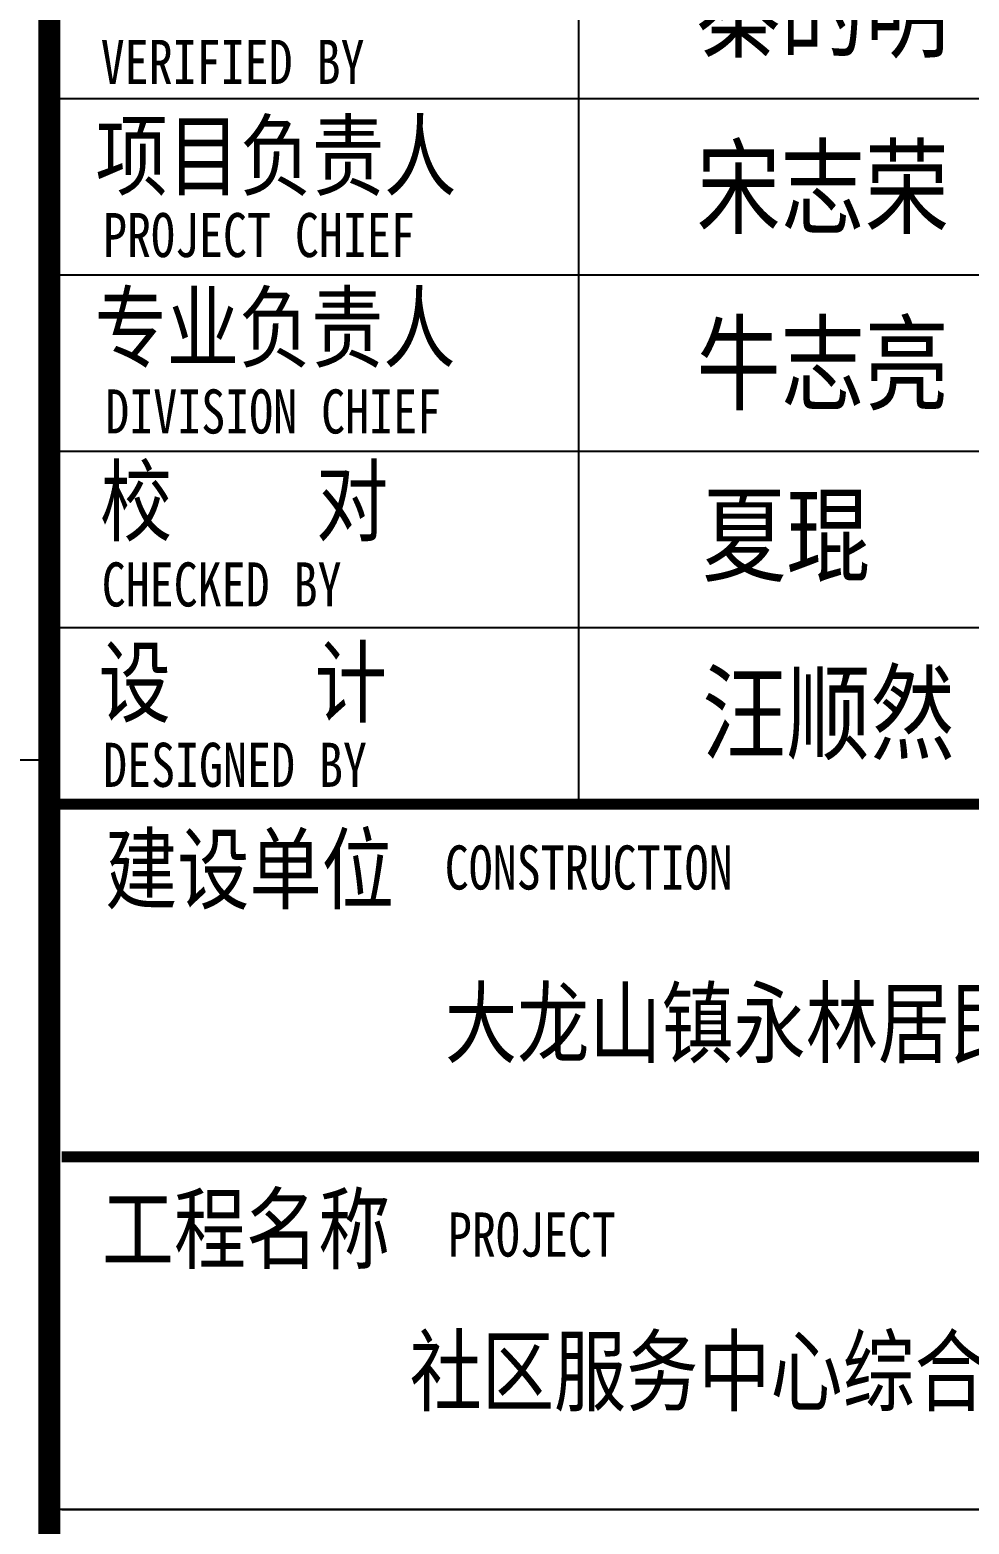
# Model space of a CAD drawing. Extents: x 1051052 to 1482120, y -981644 to -673261.
# Drawn here: x 1474031 to 1478293, y -974310 to -967533 of the extents above; entities that cross this region are included whole.
import ezdxf
from ezdxf.enums import TextEntityAlignment as Align

# ---------------------------------------------------------------- set-up
doc = ezdxf.new("R2010")
doc.units = 0
doc.header["$LTSCALE"] = 1000
doc.header["$MEASUREMENT"] = 0
for name, color, linetype in [('Q', 7, 'Continuous'), ('TK', 142, 'Continuous'), ('XM', 7, 'Continuous'), ('填充', 8, 'Continuous')]:
    doc.layers.add(name, color=color, linetype=linetype)
doc.layers.add('TAB', color=7, linetype='Continuous', lineweight=25)
doc.styles.add('HYZT1', font='', dxfattribs={"width": 0.8})
doc.styles.get('HYZT1').set_extended_font_data('SimSun')

# ---------------------------------------------------------------- blocks, each defined once
blk = doc.blocks.new('A$C05385F37')
at = {"layer": 'TK'}
for p, q in [((-5599.5, -26600), (-5599.5, -31400)), ((-8000, -28200), (-1000, -28200)), ((-8000, -29000), (-1000, -29000)), ((-8000, -29800), (-1000, -29800)), ((-8000, -30600), (-1000, -30600)), ((-8000, -31400), (-1000, -31400)), ((-8000, -31400), (-1000, -31400)), ((-8000, -31400.2), (-1000, -31400.2)), ((-8000, -31400.2), (-1000, -31400.2)), ((-1000, -34600), (-8000, -34600)), ((-7944, -34600), (-1000, -34600))]:
    blk.add_line(p, q, dxfattribs=at)
for points, const_width in [([(-8000, -1000), (-8000, -41000)], 100), ([(-8000, -31400.2), (-1000, -31400.2)], 50), ([(-1000, -31400.2), (-8000, -31400.2)], 50), ([(-1000, -31400.2), (-8000, -31400.2)], 50), ([(-1000, -33000), (-7944, -33000)], 50)]:
    blk.add_lwpolyline(points, dxfattribs=dict(at, const_width=const_width))
at = {"layer": 'TK', "style": 'HYZT1', "width": 0.8}
for s, height, p in [('VERIFIED BY', 200, (-7767.1, -28133.9)), ('项目负责人', 300, (-7790.3, -28609)), ('PROJECT CHIEF', 200, (-7756.5, -28919.3)), ('专业负责人', 300, (-7794.5, -29388.2)), ('DIVISION CHIEF', 200, (-7746.4, -29719.4)), ('校    对 ', 300, (-7770.4, -30176.3)), ('CHECKED BY', 200, (-7762.4, -30504)), ('设    计 ', 300, (-7776, -30997.7)), ('DESIGNED BY', 200, (-7756.2, -31322.2)), ('建设单位', 300, (-7746.6, -31845.5)), ('CONSTRUCTION', 200, (-6206.1, -31787.8)), ('工程名称', 300, (-7762.1, -33477.3)), ('PROJECT', 200, (-6191.7, -33452.7))]:
    blk.add_text(s, height=height, dxfattribs=at).set_placement(p)
blk = doc.blocks.new('A2K')
at = {"color": 4}
blk.add_blockref('A$C05385F37', (59400, 42000), dxfattribs=at)
at = {"layer": 'Q', "style": 'HYZT1', "width": 0.8}
for s, p in [('秦的明', (54336.2, 14022.9)), ('宋志荣', (54336.2, 13222.9)), ('牛志亮', (54336.2, 12422.9)), ('夏琨', (54361.8, 11646.2)), ('汪顺然', (54361.8, 10838.5))]:
    blk.add_text(s, height=350, dxfattribs=at).set_placement(p)
at = {"layer": 'XM', "style": 'HYZT1', "width": 0.8}
for s, p in [('大龙山镇永林居民委员会 ', (55077.3, 9606.9)), ('社区服务中心综合楼附房', (54835.3, 8027.8))]:
    blk.add_text(s, height=300, dxfattribs=at).set_placement(p, align=Align.MIDDLE_CENTER)

msp = doc.modelspace()

# ---------------------------------------------------------------- linework, layer by layer
at = {"layer": 'TAB'}
for p, q in [((1453673.446, -970843.364), (1474119.569, -970843.364)), ((1474119.569, -980643.929), (1474119.569, -970857.594))]:
    msp.add_line(p, q, dxfattribs=at)

# ---------------------------------------------------------------- block references
at = {"layer": '填充'}
msp.add_blockref('A2K', (1422719.569, -981643.929), dxfattribs=at)

doc.saveas('drawing.dxf')
